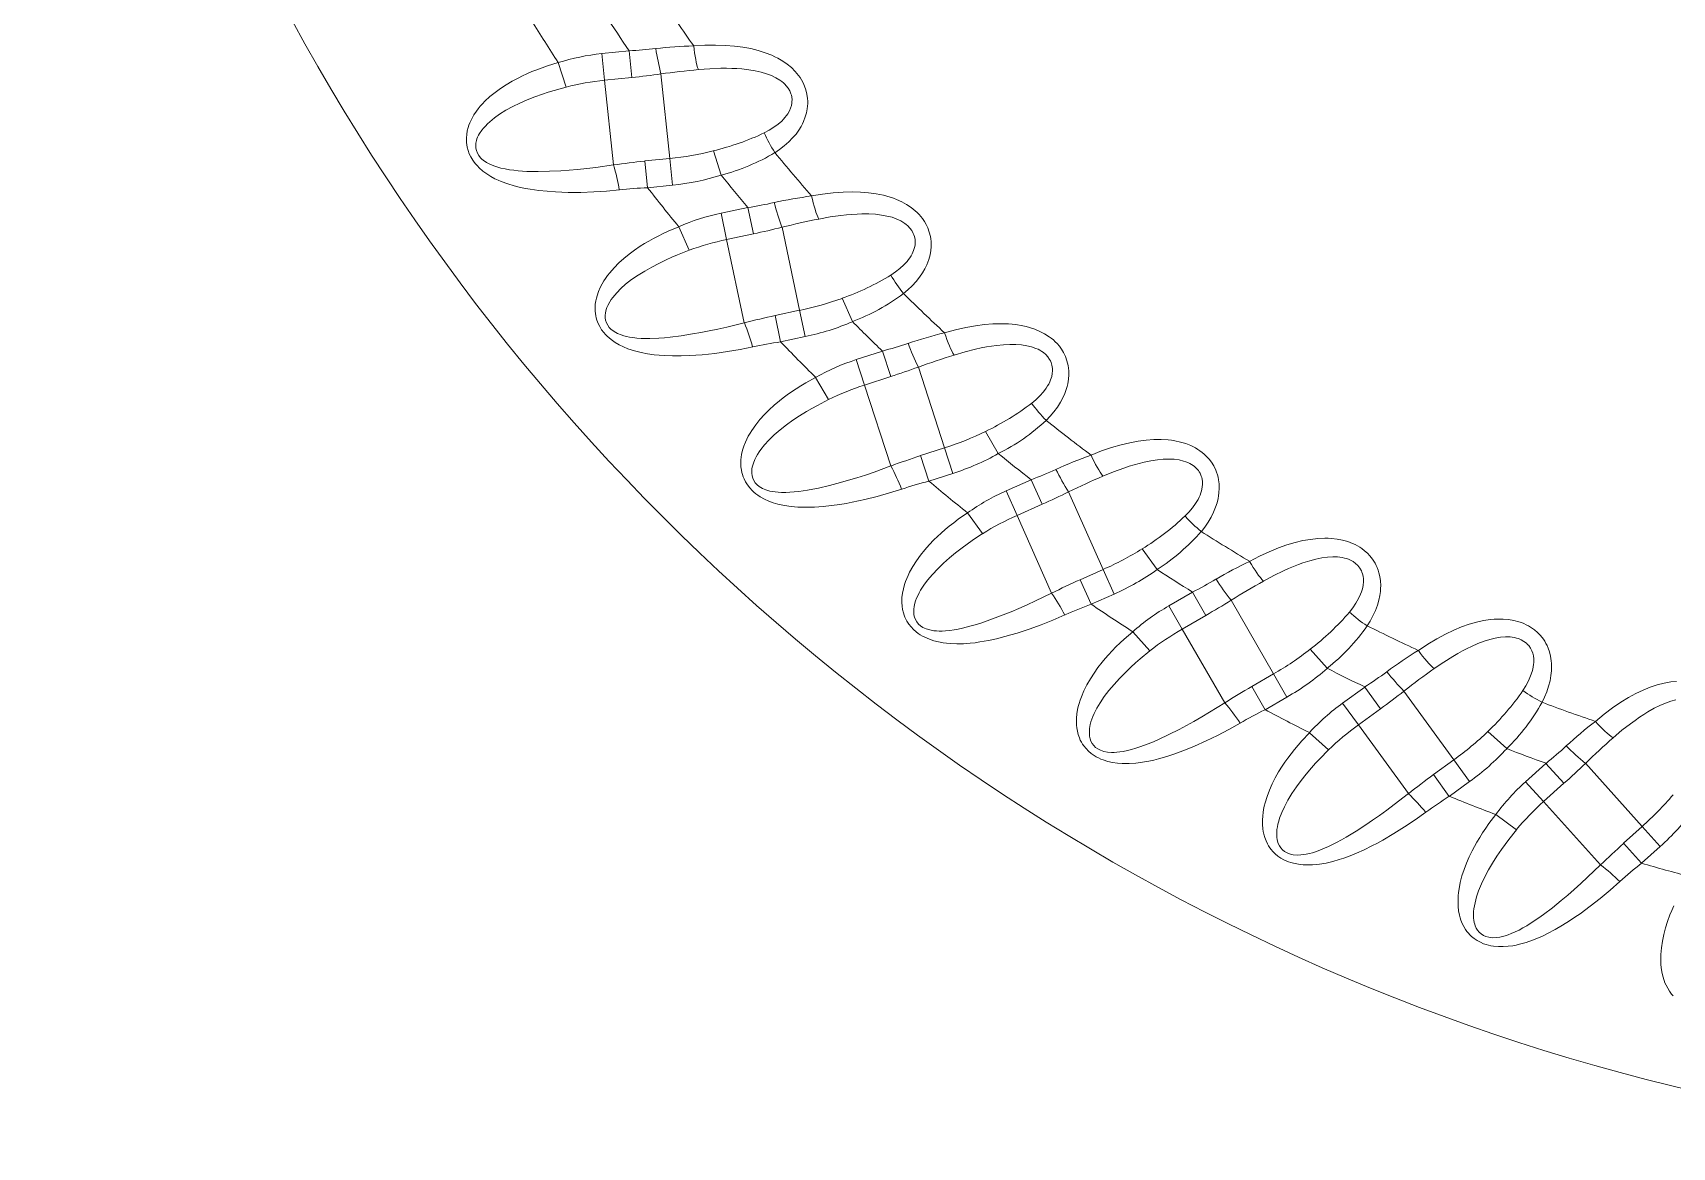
# Model space of a CAD drawing. Extents: x 407 to 920, y -71 to 445.
# Drawn here: x 854.07 to 879.11, y 146.64 to 163.66 of the extents above; entities that cross this region are included whole.
import ezdxf

# ---------------------------------------------------------------- set-up
doc = ezdxf.new("R2010")
doc.units = 0
doc.header["$LTSCALE"] = 7
doc.header["$MEASUREMENT"] = 0
doc.layers.add('8', color=250, linetype='CONTINUOUS', lineweight=15)

msp = doc.modelspace()

# ---------------------------------------------------------------- linework, layer by layer
at = {"layer": '8', "ltscale": 0.010462}
for p, q in [((863.176, 163.381), (862.759, 163.337)), ((867.045, 158.796), (866.647, 158.667)), ((867.172, 158.406), (866.774, 158.277)), ((869.318, 156.832), (868.936, 156.661)), ((874.415, 153.666), (874.076, 153.42))]:
    msp.add_line(p, q, dxfattribs=at)
at = {"layer": '8', "ltscale": 0.010249}
for p, q in [((862.759, 163.337), (862.802, 162.93)), ((863.176, 163.381), (863.218, 162.973)), ((863.459, 161.29), (863.416, 161.698)), ((863.841, 161.33), (863.798, 161.738)), ((864.581, 160.9), (864.666, 160.499)), ((864.99, 160.987), (865.075, 160.586)), ((865.491, 158.937), (865.405, 159.338)), ((865.867, 159.017), (865.781, 159.418)), ((867.045, 158.796), (867.172, 158.406)), ((866.647, 158.667), (866.774, 158.277)), ((868.123, 156.928), (867.996, 157.318)), ((867.757, 156.809), (867.63, 157.199)), ((869.318, 156.832), (869.485, 156.457)), ((868.936, 156.661), (869.102, 156.287)), ((870.234, 154.93), (870.067, 155.305)), ((870.585, 155.086), (870.418, 155.461)), ((871.783, 155.115), (871.988, 154.76)), ((871.421, 154.906), (871.626, 154.551)), ((873.226, 153.512), (873.021, 153.867)), ((872.893, 153.32), (872.688, 153.675)), ((874.415, 153.666), (874.656, 153.335)), ((874.076, 153.42), (874.317, 153.089)), ((875.706, 151.997), (875.465, 152.329)), ((877.183, 152.5), (877.458, 152.196)), ((878.642, 150.975), (878.368, 151.28))]:
    msp.add_line(p, q, dxfattribs=at)
at = {"layer": '8', "ltscale": 0.009814}
for p, q in [((862.094, 163.2), (862.216, 162.827)), ((863.934, 160.694), (864.093, 160.336)), ((866.025, 158.394), (866.221, 158.054)), ((868.345, 156.325), (868.576, 156.008)), ((870.869, 154.51), (871.132, 154.219)), ((873.569, 152.969), (873.861, 152.706)), ((876.415, 151.718), (876.733, 151.488))]:
    msp.add_line(p, q, dxfattribs=at)
at = {"layer": '8', "ltscale": 0.010461}
for p, q in [((863.218, 162.973), (862.802, 162.93)), ((864.99, 160.987), (864.581, 160.9)), ((865.075, 160.586), (864.666, 160.499)), ((869.485, 156.457), (869.102, 156.287)), ((871.783, 155.115), (871.421, 154.906)), ((871.988, 154.76), (871.626, 154.551)), ((874.656, 153.335), (874.317, 153.089)), ((877.183, 152.5), (876.872, 152.22)), ((877.458, 152.196), (877.147, 151.916))]:
    msp.add_line(p, q, dxfattribs=at)
at = {"layer": '8', "ltscale": 0.032487}
for p, q in [((862.938, 161.637), (862.802, 162.93)), ((864.936, 159.228), (864.666, 160.499)), ((867.175, 157.041), (866.774, 158.277)), ((869.631, 155.1), (869.102, 156.287)), ((872.276, 153.426), (871.626, 154.551)), ((875.081, 152.038), (874.317, 153.089)), ((878.016, 150.95), (877.147, 151.916))]:
    msp.add_line(p, q, dxfattribs=at)
at = {"layer": '8', "ltscale": 0.032425}
for p, q in [((863.798, 161.738), (863.663, 163.028)), ((865.781, 159.418), (865.512, 160.686)), ((867.996, 157.318), (867.595, 158.551)), ((870.418, 155.461), (869.89, 156.646)), ((873.021, 153.867), (872.372, 154.991)), ((875.776, 152.555), (875.014, 153.604)), ((878.653, 151.537), (877.785, 152.501))]:
    msp.add_line(p, q, dxfattribs=at)
at = {"layer": '8', "ltscale": 0.009748}
for p, q in [((864.583, 161.481), (864.463, 161.852)), ((866.588, 159.245), (866.43, 159.601)), ((868.816, 157.23), (868.622, 157.568)), ((871.243, 155.459), (871.015, 155.775)), ((873.841, 153.952), (873.581, 154.242)), ((876.583, 152.725), (876.294, 152.986))]:
    msp.add_line(p, q, dxfattribs=at)
at = {"layer": '8', "ltscale": 0.009608}
for p, q in [((863.416, 161.698), (863.798, 161.738)), ((867.63, 157.199), (867.996, 157.318)), ((867.757, 156.809), (868.123, 156.928)), ((875.706, 151.997), (876.017, 152.223)), ((878.642, 150.975), (878.928, 151.232))]:
    msp.add_line(p, q, dxfattribs=at)
at = {"layer": '8', "ltscale": 0.009607}
for p, q in [((863.459, 161.29), (863.841, 161.33)), ((865.405, 159.338), (865.781, 159.418)), ((865.491, 158.937), (865.867, 159.017)), ((870.067, 155.305), (870.418, 155.461)), ((870.234, 154.93), (870.585, 155.086)), ((872.688, 153.675), (873.021, 153.867)), ((872.893, 153.32), (873.226, 153.512)), ((875.465, 152.329), (875.776, 152.555)), ((878.368, 151.28), (878.653, 151.537))]:
    msp.add_line(p, q, dxfattribs=at)
at = {"layer": '8', "ltscale": 0.01025}
for p, q in [((876.017, 152.223), (875.776, 152.555)), ((876.872, 152.22), (877.147, 151.916)), ((878.928, 151.232), (878.653, 151.537))]:
    msp.add_line(p, q, dxfattribs=at)
at = {"layer": '8'}
for points in [[(865.404, 161.825), (865.476, 161.874), (865.547, 161.929), (865.614, 161.988), (865.674, 162.05), (865.726, 162.11), (865.768, 162.169), (865.803, 162.225), (865.824, 162.264), (865.842, 162.302), (865.868, 162.371), (865.887, 162.435), (865.898, 162.494), (865.903, 162.535), (865.905, 162.575), (865.905, 162.613), (865.903, 162.65), (865.893, 162.72), (865.877, 162.786), (865.858, 162.839), (865.835, 162.89), (865.809, 162.937), (865.788, 162.971), (865.765, 163.003), (865.74, 163.035), (865.713, 163.066), (865.655, 163.123), (865.592, 163.175), (865.523, 163.223), (865.448, 163.267), (865.402, 163.29), (865.355, 163.312), (865.255, 163.351), (865.148, 163.385), (865.034, 163.413), (864.913, 163.436), (864.785, 163.453), (864.649, 163.463), (864.496, 163.468), (864.334, 163.466), (864.163, 163.455)], [(863.027, 161.258), (862.83, 161.239), (862.635, 161.226), (862.44, 161.219), (862.247, 161.219), (862.15, 161.221), (862.053, 161.226), (861.924, 161.235), (861.796, 161.248), (861.667, 161.266), (861.592, 161.279), (861.518, 161.295), (861.419, 161.319), (861.321, 161.349), (861.224, 161.384), (861.176, 161.405), (861.127, 161.428), (861.064, 161.462), (861.003, 161.501), (860.944, 161.544), (860.886, 161.594), (860.858, 161.623), (860.832, 161.653), (860.809, 161.682), (860.787, 161.713), (860.759, 161.76), (860.735, 161.809), (860.717, 161.86), (860.703, 161.911), (860.697, 161.946), (860.693, 161.981), (860.691, 162.015), (860.691, 162.05), (860.695, 162.103), (860.704, 162.156), (860.717, 162.208), (860.73, 162.245), (860.744, 162.282), (860.772, 162.343), (860.805, 162.401), (860.843, 162.457), (860.871, 162.496), (860.902, 162.533), (860.937, 162.573), (860.974, 162.611), (861.048, 162.681), (861.128, 162.746), (861.211, 162.806), (861.298, 162.863), (861.388, 162.916), (861.48, 162.965), (861.547, 162.998), (861.615, 163.029), (861.691, 163.062), (861.767, 163.092), (861.848, 163.122), (861.93, 163.15), (862.094, 163.2)], [(865.241, 162.128), (865.315, 162.167), (865.388, 162.212), (865.453, 162.26), (865.508, 162.308), (865.534, 162.335), (865.557, 162.36), (865.58, 162.39), (865.599, 162.417), (865.625, 162.464), (865.643, 162.506), (865.655, 162.545), (865.662, 162.581), (865.664, 162.606), (865.665, 162.631), (865.661, 162.676), (865.655, 162.701), (865.648, 162.725), (865.63, 162.769), (865.606, 162.81), (865.577, 162.847), (865.556, 162.87), (865.533, 162.891), (865.507, 162.913), (865.479, 162.933), (865.419, 162.97), (865.351, 163.002), (865.275, 163.031), (865.193, 163.055), (865.103, 163.075), (865.005, 163.091), (864.899, 163.103), (864.824, 163.108), (864.746, 163.112), (864.662, 163.113), (864.575, 163.113), (864.411, 163.107), (864.235, 163.094)], [(862.938, 161.637), (862.667, 161.6), (862.528, 161.584), (862.39, 161.57), (862.262, 161.559), (862.134, 161.55), (861.959, 161.541), (861.786, 161.537), (861.7, 161.538), (861.615, 161.54), (861.479, 161.549), (861.413, 161.556), (861.347, 161.565), (861.282, 161.576), (861.218, 161.59), (861.171, 161.603), (861.124, 161.618), (861.085, 161.632), (861.048, 161.649), (860.996, 161.677), (860.948, 161.71), (860.927, 161.728), (860.907, 161.748), (860.88, 161.781), (860.859, 161.817), (860.844, 161.856), (860.835, 161.895), (860.833, 161.934), (860.836, 161.972), (860.844, 162.01), (860.852, 162.035), (860.862, 162.06), (860.876, 162.09), (860.892, 162.118), (860.926, 162.168), (860.952, 162.201), (860.98, 162.232), (861.013, 162.265), (861.048, 162.297), (861.119, 162.356), (861.196, 162.411), (861.295, 162.472), (861.399, 162.529), (861.507, 162.582), (861.619, 162.631), (861.734, 162.676), (861.851, 162.718), (861.941, 162.748), (862.031, 162.776), (862.216, 162.827)], [(867.369, 159.673), (867.435, 159.729), (867.5, 159.791), (867.561, 159.857), (867.614, 159.924), (867.659, 159.99), (867.695, 160.053), (867.724, 160.111), (867.741, 160.153), (867.754, 160.192), (867.774, 160.264), (867.785, 160.329), (867.791, 160.389), (867.791, 160.431), (867.789, 160.471), (867.785, 160.509), (867.779, 160.545), (867.762, 160.613), (867.739, 160.677), (867.715, 160.728), (867.687, 160.776), (867.656, 160.821), (867.631, 160.852), (867.605, 160.882), (867.577, 160.911), (867.546, 160.939), (867.483, 160.989), (867.415, 161.035), (867.341, 161.075), (867.262, 161.111), (867.214, 161.129), (867.165, 161.146), (867.062, 161.175), (866.952, 161.197), (866.835, 161.213), (866.713, 161.223), (866.583, 161.226), (866.447, 161.223), (866.294, 161.212), (866.133, 161.192), (865.964, 161.164)], [(867.176, 159.957), (867.245, 160.004), (867.313, 160.056), (867.373, 160.11), (867.422, 160.163), (867.445, 160.193), (867.465, 160.221), (867.485, 160.252), (867.501, 160.282), (867.522, 160.331), (867.536, 160.375), (867.544, 160.415), (867.547, 160.451), (867.546, 160.477), (867.544, 160.501), (867.535, 160.546), (867.528, 160.57), (867.518, 160.593), (867.495, 160.635), (867.467, 160.673), (867.434, 160.707), (867.411, 160.727), (867.386, 160.746), (867.358, 160.765), (867.328, 160.782), (867.264, 160.812), (867.193, 160.838), (867.115, 160.858), (867.031, 160.873), (866.939, 160.884), (866.84, 160.89), (866.733, 160.89), (866.658, 160.888), (866.58, 160.883), (866.497, 160.876), (866.41, 160.866), (866.248, 160.844), (866.073, 160.812)], [(865.064, 158.86), (864.871, 158.82), (864.678, 158.787), (864.485, 158.76), (864.293, 158.74), (864.196, 158.732), (864.1, 158.726), (863.97, 158.722), (863.841, 158.721), (863.711, 158.726), (863.635, 158.731), (863.56, 158.739), (863.459, 158.753), (863.358, 158.772), (863.259, 158.797), (863.208, 158.813), (863.158, 158.831), (863.091, 158.858), (863.026, 158.89), (862.963, 158.927), (862.9, 158.971), (862.87, 158.996), (862.84, 159.023), (862.814, 159.05), (862.789, 159.079), (862.756, 159.122), (862.728, 159.169), (862.704, 159.217), (862.685, 159.267), (862.675, 159.301), (862.667, 159.335), (862.662, 159.369), (862.658, 159.403), (862.657, 159.457), (862.66, 159.511), (862.668, 159.563), (862.676, 159.602), (862.687, 159.64), (862.709, 159.703), (862.735, 159.765), (862.767, 159.824), (862.791, 159.866), (862.817, 159.906), (862.848, 159.949), (862.881, 159.991), (862.948, 160.068), (863.02, 160.141), (863.097, 160.21), (863.177, 160.276), (863.261, 160.338), (863.347, 160.396), (863.41, 160.436), (863.475, 160.474), (863.547, 160.514), (863.62, 160.552), (863.697, 160.591), (863.775, 160.627), (863.934, 160.694)], [(864.936, 159.228), (864.671, 159.163), (864.534, 159.132), (864.398, 159.104), (864.272, 159.079), (864.146, 159.057), (863.973, 159.03), (863.801, 159.008), (863.715, 159), (863.63, 158.993), (863.495, 158.988), (863.428, 158.987), (863.361, 158.989), (863.295, 158.994), (863.231, 159.001), (863.182, 159.009), (863.134, 159.019), (863.094, 159.029), (863.055, 159.042), (863.001, 159.064), (862.95, 159.092), (862.926, 159.108), (862.904, 159.126), (862.874, 159.156), (862.849, 159.19), (862.831, 159.226), (862.818, 159.265), (862.812, 159.303), (862.811, 159.341), (862.815, 159.38), (862.82, 159.406), (862.828, 159.432), (862.838, 159.462), (862.851, 159.493), (862.88, 159.546), (862.902, 159.581), (862.927, 159.615), (862.956, 159.651), (862.987, 159.687), (863.052, 159.753), (863.123, 159.815), (863.215, 159.887), (863.312, 159.954), (863.414, 160.018), (863.521, 160.078), (863.63, 160.135), (863.742, 160.189), (863.828, 160.228), (863.916, 160.265), (864.093, 160.336)], [(869.548, 157.737), (869.608, 157.8), (869.666, 157.869), (869.72, 157.941), (869.766, 158.013), (869.804, 158.083), (869.833, 158.149), (869.855, 158.211), (869.868, 158.254), (869.877, 158.294), (869.889, 158.368), (869.894, 158.434), (869.893, 158.494), (869.889, 158.536), (869.883, 158.575), (869.875, 158.612), (869.865, 158.648), (869.841, 158.714), (869.811, 158.775), (869.782, 158.823), (869.749, 158.868), (869.714, 158.909), (869.686, 158.938), (869.657, 158.965), (869.625, 158.991), (869.592, 159.015), (869.524, 159.059), (869.451, 159.097), (869.374, 159.129), (869.292, 159.156), (869.242, 159.17), (869.192, 159.181), (869.086, 159.199), (868.974, 159.21), (868.857, 159.214), (868.733, 159.211), (868.605, 159.2), (868.47, 159.183), (868.318, 159.156), (868.16, 159.119), (867.995, 159.074)], [(869.326, 158), (869.391, 158.053), (869.452, 158.112), (869.506, 158.173), (869.549, 158.231), (869.57, 158.263), (869.587, 158.292), (869.603, 158.326), (869.616, 158.357), (869.632, 158.408), (869.641, 158.453), (869.644, 158.494), (869.644, 158.53), (869.641, 158.555), (869.636, 158.579), (869.622, 158.623), (869.612, 158.646), (869.6, 158.668), (869.573, 158.707), (869.541, 158.742), (869.505, 158.773), (869.48, 158.791), (869.453, 158.807), (869.423, 158.823), (869.391, 158.837), (869.325, 158.86), (869.252, 158.877), (869.172, 158.89), (869.086, 158.896), (868.994, 158.897), (868.895, 158.892), (868.789, 158.882), (868.714, 158.872), (868.637, 158.859), (868.555, 158.843), (868.47, 158.824), (868.311, 158.785), (868.141, 158.735)], [(867.341, 156.688), (867.153, 156.629), (866.964, 156.576), (866.775, 156.529), (866.586, 156.488), (866.491, 156.47), (866.396, 156.454), (866.268, 156.436), (866.139, 156.422), (866.009, 156.413), (865.933, 156.411), (865.857, 156.41), (865.756, 156.414), (865.654, 156.422), (865.552, 156.437), (865.5, 156.447), (865.448, 156.46), (865.379, 156.48), (865.311, 156.505), (865.244, 156.535), (865.177, 156.572), (865.144, 156.594), (865.112, 156.618), (865.083, 156.642), (865.056, 156.668), (865.018, 156.708), (864.985, 156.751), (864.956, 156.797), (864.932, 156.844), (864.919, 156.877), (864.908, 156.91), (864.899, 156.943), (864.892, 156.977), (864.885, 157.03), (864.882, 157.084), (864.885, 157.137), (864.889, 157.176), (864.895, 157.215), (864.91, 157.281), (864.93, 157.345), (864.955, 157.407), (864.975, 157.451), (864.997, 157.494), (865.023, 157.54), (865.051, 157.585), (865.11, 157.668), (865.174, 157.749), (865.243, 157.825), (865.316, 157.899), (865.393, 157.969), (865.473, 158.036), (865.532, 158.083), (865.592, 158.127), (865.659, 158.175), (865.728, 158.22), (865.8, 158.266), (865.874, 158.311), (866.025, 158.394)], [(867.175, 157.041), (866.918, 156.948), (866.785, 156.903), (866.653, 156.861), (866.53, 156.823), (866.407, 156.788), (866.238, 156.743), (866.069, 156.703), (865.985, 156.686), (865.901, 156.671), (865.767, 156.651), (865.7, 156.644), (865.634, 156.639), (865.568, 156.636), (865.503, 156.637), (865.454, 156.639), (865.405, 156.644), (865.364, 156.651), (865.324, 156.659), (865.267, 156.675), (865.214, 156.698), (865.189, 156.712), (865.165, 156.727), (865.132, 156.754), (865.104, 156.785), (865.081, 156.819), (865.065, 156.856), (865.055, 156.893), (865.05, 156.931), (865.05, 156.97), (865.052, 156.997), (865.057, 157.023), (865.065, 157.055), (865.074, 157.086), (865.097, 157.142), (865.116, 157.179), (865.137, 157.215), (865.162, 157.255), (865.189, 157.294), (865.247, 157.366), (865.311, 157.435), (865.394, 157.516), (865.484, 157.593), (865.579, 157.667), (865.679, 157.739), (865.781, 157.807), (865.888, 157.872), (865.969, 157.92), (866.052, 157.966), (866.221, 158.054)], [(871.918, 156.04), (871.971, 156.109), (872.022, 156.183), (872.067, 156.26), (872.106, 156.337), (872.136, 156.411), (872.158, 156.48), (872.174, 156.543), (872.182, 156.587), (872.187, 156.629), (872.191, 156.703), (872.189, 156.769), (872.181, 156.829), (872.173, 156.87), (872.163, 156.908), (872.151, 156.945), (872.138, 156.979), (872.107, 157.042), (872.071, 157.1), (872.037, 157.145), (871.999, 157.186), (871.96, 157.223), (871.929, 157.249), (871.897, 157.272), (871.863, 157.295), (871.828, 157.316), (871.756, 157.352), (871.68, 157.382), (871.599, 157.406), (871.514, 157.425), (871.464, 157.433), (871.412, 157.439), (871.305, 157.446), (871.193, 157.445), (871.076, 157.437), (870.954, 157.42), (870.826, 157.397), (870.694, 157.365), (870.547, 157.322), (870.393, 157.27), (870.234, 157.207)], [(871.67, 156.278), (871.728, 156.338), (871.783, 156.403), (871.831, 156.469), (871.868, 156.531), (871.884, 156.565), (871.898, 156.596), (871.911, 156.632), (871.921, 156.664), (871.931, 156.716), (871.935, 156.762), (871.935, 156.802), (871.93, 156.839), (871.924, 156.864), (871.917, 156.887), (871.899, 156.929), (871.886, 156.951), (871.873, 156.971), (871.841, 157.008), (871.806, 157.039), (871.767, 157.066), (871.74, 157.081), (871.711, 157.094), (871.68, 157.106), (871.647, 157.117), (871.578, 157.133), (871.504, 157.143), (871.423, 157.147), (871.337, 157.145), (871.246, 157.136), (871.147, 157.121), (871.043, 157.099), (870.97, 157.081), (870.894, 157.06), (870.814, 157.036), (870.732, 157.009), (870.578, 156.952), (870.414, 156.886)], [(869.832, 154.766), (869.651, 154.687), (869.469, 154.615), (869.287, 154.548), (869.103, 154.488), (869.01, 154.461), (868.917, 154.435), (868.791, 154.403), (868.665, 154.376), (868.536, 154.354), (868.461, 154.343), (868.386, 154.335), (868.285, 154.327), (868.182, 154.325), (868.079, 154.329), (868.027, 154.334), (867.974, 154.341), (867.903, 154.354), (867.832, 154.372), (867.763, 154.395), (867.693, 154.425), (867.657, 154.443), (867.623, 154.463), (867.592, 154.484), (867.562, 154.507), (867.52, 154.543), (867.483, 154.583), (867.449, 154.625), (867.421, 154.67), (867.404, 154.701), (867.389, 154.732), (867.377, 154.765), (867.366, 154.797), (867.354, 154.85), (867.346, 154.903), (867.342, 154.956), (867.343, 154.996), (867.345, 155.035), (867.353, 155.101), (867.366, 155.167), (867.384, 155.232), (867.4, 155.277), (867.417, 155.322), (867.438, 155.371), (867.462, 155.419), (867.511, 155.508), (867.567, 155.594), (867.627, 155.678), (867.692, 155.759), (867.761, 155.837), (867.833, 155.912), (867.887, 155.964), (867.942, 156.015), (868.004, 156.069), (868.068, 156.121), (868.135, 156.175), (868.204, 156.227), (868.345, 156.325)], [(869.631, 155.1), (869.385, 154.98), (869.257, 154.922), (869.131, 154.866), (869.012, 154.816), (868.893, 154.768), (868.73, 154.705), (868.566, 154.648), (868.484, 154.622), (868.402, 154.598), (868.271, 154.565), (868.205, 154.551), (868.14, 154.539), (868.075, 154.529), (868.01, 154.523), (867.961, 154.521), (867.911, 154.52), (867.87, 154.522), (867.83, 154.526), (867.772, 154.537), (867.716, 154.554), (867.69, 154.565), (867.665, 154.577), (867.629, 154.601), (867.598, 154.628), (867.571, 154.66), (867.551, 154.695), (867.537, 154.731), (867.528, 154.769), (867.524, 154.807), (867.524, 154.834), (867.526, 154.86), (867.53, 154.893), (867.537, 154.925), (867.553, 154.983), (867.568, 155.022), (867.585, 155.06), (867.606, 155.102), (867.629, 155.143), (867.679, 155.221), (867.735, 155.297), (867.81, 155.386), (867.891, 155.472), (867.978, 155.556), (868.069, 155.637), (868.164, 155.716), (868.263, 155.792), (868.339, 155.848), (868.417, 155.902), (868.576, 156.008)], [(874.452, 154.6), (874.498, 154.674), (874.54, 154.753), (874.578, 154.835), (874.608, 154.915), (874.63, 154.992), (874.645, 155.063), (874.654, 155.127), (874.657, 155.172), (874.658, 155.214), (874.654, 155.288), (874.645, 155.353), (874.631, 155.412), (874.619, 155.452), (874.605, 155.489), (874.589, 155.524), (874.573, 155.557), (874.535, 155.617), (874.493, 155.67), (874.454, 155.711), (874.413, 155.748), (874.37, 155.781), (874.337, 155.803), (874.303, 155.823), (874.267, 155.842), (874.229, 155.859), (874.154, 155.888), (874.075, 155.91), (873.992, 155.926), (873.906, 155.935), (873.855, 155.938), (873.803, 155.939), (873.696, 155.934), (873.584, 155.921), (873.468, 155.901), (873.349, 155.872), (873.225, 155.835), (873.097, 155.79), (872.954, 155.732), (872.807, 155.664), (872.655, 155.585)], [(874.18, 154.811), (874.232, 154.877), (874.28, 154.947), (874.32, 155.018), (874.351, 155.083), (874.364, 155.119), (874.374, 155.151), (874.383, 155.188), (874.389, 155.221), (874.395, 155.274), (874.394, 155.32), (874.389, 155.36), (874.38, 155.396), (874.372, 155.42), (874.363, 155.442), (874.34, 155.482), (874.325, 155.503), (874.31, 155.522), (874.275, 155.554), (874.236, 155.582), (874.195, 155.604), (874.166, 155.616), (874.136, 155.627), (874.104, 155.636), (874.07, 155.643), (874, 155.652), (873.925, 155.654), (873.844, 155.649), (873.759, 155.638), (873.669, 155.62), (873.573, 155.594), (873.471, 155.562), (873.401, 155.536), (873.327, 155.508), (873.25, 155.475), (873.171, 155.439), (873.024, 155.367), (872.868, 155.284)], [(877.123, 153.433), (877.16, 153.512), (877.195, 153.594), (877.223, 153.679), (877.245, 153.763), (877.259, 153.841), (877.266, 153.913), (877.268, 153.978), (877.267, 154.023), (877.263, 154.065), (877.252, 154.138), (877.236, 154.202), (877.216, 154.259), (877.2, 154.298), (877.182, 154.333), (877.163, 154.366), (877.143, 154.397), (877.099, 154.453), (877.052, 154.501), (877.009, 154.538), (876.964, 154.571), (876.918, 154.599), (876.882, 154.617), (876.847, 154.634), (876.809, 154.649), (876.77, 154.662), (876.692, 154.682), (876.611, 154.696), (876.527, 154.703), (876.44, 154.704), (876.389, 154.701), (876.337, 154.696), (876.231, 154.68), (876.121, 154.656), (876.009, 154.624), (875.892, 154.583), (875.773, 154.533), (875.65, 154.475), (875.515, 154.402), (875.376, 154.319), (875.233, 154.224)], [(872.511, 153.115), (872.339, 153.018), (872.166, 152.927), (871.991, 152.842), (871.814, 152.762), (871.725, 152.725), (871.635, 152.69), (871.514, 152.646), (871.39, 152.605), (871.265, 152.569), (871.192, 152.551), (871.118, 152.535), (871.018, 152.517), (870.916, 152.504), (870.813, 152.497), (870.76, 152.497), (870.707, 152.498), (870.635, 152.503), (870.563, 152.514), (870.492, 152.529), (870.419, 152.552), (870.382, 152.567), (870.346, 152.583), (870.312, 152.601), (870.28, 152.62), (870.235, 152.652), (870.194, 152.687), (870.156, 152.725), (870.123, 152.767), (870.103, 152.796), (870.085, 152.826), (870.069, 152.857), (870.055, 152.888), (870.037, 152.939), (870.024, 152.991), (870.015, 153.044), (870.011, 153.083), (870.009, 153.122), (870.01, 153.189), (870.017, 153.256), (870.028, 153.322), (870.038, 153.369), (870.051, 153.416), (870.067, 153.466), (870.085, 153.516), (870.125, 153.61), (870.171, 153.702), (870.223, 153.791), (870.279, 153.878), (870.339, 153.963), (870.403, 154.045), (870.451, 154.103), (870.501, 154.159), (870.557, 154.22), (870.614, 154.278), (870.676, 154.339), (870.739, 154.397), (870.869, 154.51)], [(876.83, 153.614), (876.875, 153.685), (876.915, 153.76), (876.948, 153.835), (876.971, 153.903), (876.981, 153.939), (876.988, 153.973), (876.993, 154.01), (876.996, 154.043), (876.995, 154.097), (876.99, 154.143), (876.98, 154.182), (876.968, 154.217), (876.958, 154.24), (876.946, 154.261), (876.919, 154.299), (876.902, 154.317), (876.885, 154.334), (876.847, 154.363), (876.805, 154.387), (876.762, 154.405), (876.732, 154.414), (876.701, 154.421), (876.668, 154.427), (876.634, 154.43), (876.563, 154.432), (876.488, 154.426), (876.408, 154.413), (876.325, 154.393), (876.237, 154.365), (876.144, 154.33), (876.047, 154.287), (875.979, 154.254), (875.909, 154.218), (875.836, 154.178), (875.761, 154.134), (875.622, 154.047), (875.475, 153.947)], [(872.276, 153.426), (872.043, 153.281), (871.923, 153.21), (871.803, 153.141), (871.69, 153.079), (871.577, 153.019), (871.421, 152.939), (871.264, 152.866), (871.185, 152.831), (871.106, 152.799), (870.979, 152.752), (870.915, 152.731), (870.851, 152.712), (870.788, 152.696), (870.724, 152.683), (870.675, 152.675), (870.626, 152.67), (870.585, 152.668), (870.544, 152.667), (870.485, 152.672), (870.429, 152.683), (870.401, 152.691), (870.375, 152.701), (870.337, 152.72), (870.303, 152.745), (870.274, 152.773), (870.25, 152.806), (870.232, 152.84), (870.219, 152.877), (870.211, 152.915), (870.208, 152.941), (870.207, 152.968), (870.208, 153), (870.211, 153.033), (870.222, 153.093), (870.232, 153.133), (870.245, 153.173), (870.262, 153.216), (870.28, 153.26), (870.322, 153.342), (870.37, 153.424), (870.435, 153.52), (870.507, 153.615), (870.584, 153.707), (870.667, 153.797), (870.753, 153.885), (870.843, 153.971), (870.913, 154.035), (870.984, 154.097), (871.132, 154.219)], [(879.175, 153.752), (879.089, 153.744), (879.039, 153.736), (878.988, 153.726), (878.884, 153.699), (878.777, 153.663), (878.668, 153.619), (878.557, 153.566), (878.443, 153.504), (878.328, 153.433), (878.2, 153.347), (878.071, 153.25), (877.938, 153.141)], [(879.166, 153.472), (879.088, 153.451), (879.007, 153.422), (878.923, 153.386), (878.834, 153.341), (878.741, 153.288), (878.678, 153.249), (878.612, 153.205), (878.544, 153.157), (878.473, 153.106), (878.344, 153.005), (878.209, 152.891)], [(875.348, 151.753), (875.187, 151.638), (875.024, 151.53), (874.859, 151.427), (874.692, 151.33), (874.607, 151.283), (874.521, 151.239), (874.405, 151.182), (874.286, 151.129), (874.166, 151.08), (874.095, 151.054), (874.023, 151.031), (873.925, 151.002), (873.825, 150.979), (873.724, 150.961), (873.671, 150.955), (873.618, 150.951), (873.546, 150.949), (873.473, 150.951), (873.401, 150.96), (873.326, 150.975), (873.287, 150.985), (873.25, 150.998), (873.215, 151.012), (873.18, 151.028), (873.132, 151.054), (873.088, 151.085), (873.046, 151.119), (873.009, 151.157), (872.986, 151.184), (872.965, 151.212), (872.946, 151.241), (872.929, 151.271), (872.906, 151.32), (872.887, 151.37), (872.873, 151.421), (872.864, 151.46), (872.858, 151.499), (872.853, 151.566), (872.852, 151.633), (872.856, 151.7), (872.862, 151.748), (872.87, 151.795), (872.88, 151.847), (872.893, 151.898), (872.923, 151.996), (872.959, 152.092), (873.001, 152.187), (873.048, 152.279), (873.099, 152.37), (873.154, 152.458), (873.196, 152.52), (873.239, 152.581), (873.289, 152.647), (873.34, 152.712), (873.395, 152.778), (873.451, 152.843), (873.569, 152.969)], [(875.081, 152.038), (874.865, 151.87), (874.753, 151.786), (874.64, 151.705), (874.535, 151.631), (874.429, 151.56), (874.282, 151.465), (874.133, 151.375), (874.059, 151.332), (873.983, 151.292), (873.862, 151.231), (873.801, 151.204), (873.739, 151.179), (873.677, 151.156), (873.615, 151.136), (873.568, 151.124), (873.52, 151.113), (873.479, 151.107), (873.439, 151.102), (873.38, 151.1), (873.322, 151.105), (873.294, 151.11), (873.266, 151.118), (873.227, 151.133), (873.19, 151.154), (873.158, 151.179), (873.131, 151.21), (873.11, 151.242), (873.093, 151.277), (873.082, 151.313), (873.076, 151.339), (873.072, 151.366), (873.069, 151.398), (873.069, 151.431), (873.073, 151.492), (873.08, 151.532), (873.088, 151.574), (873.1, 151.619), (873.114, 151.664), (873.147, 151.75), (873.186, 151.836), (873.241, 151.939), (873.302, 152.04), (873.37, 152.14), (873.442, 152.239), (873.519, 152.335), (873.599, 152.43), (873.662, 152.501), (873.727, 152.57), (873.861, 152.706)], [(878.311, 150.695), (878.163, 150.564), (878.013, 150.439), (877.859, 150.319), (877.703, 150.205), (877.623, 150.15), (877.543, 150.097), (877.433, 150.029), (877.321, 149.963), (877.206, 149.902), (877.138, 149.869), (877.069, 149.838), (876.975, 149.8), (876.878, 149.766), (876.779, 149.738), (876.727, 149.726), (876.675, 149.716), (876.603, 149.707), (876.531, 149.702), (876.458, 149.702), (876.381, 149.709), (876.342, 149.716), (876.304, 149.725), (876.267, 149.735), (876.231, 149.747), (876.181, 149.769), (876.133, 149.795), (876.088, 149.824), (876.047, 149.858), (876.022, 149.882), (875.998, 149.908), (875.976, 149.935), (875.956, 149.963), (875.928, 150.009), (875.904, 150.057), (875.884, 150.106), (875.872, 150.144), (875.862, 150.182), (875.849, 150.248), (875.842, 150.315), (875.839, 150.382), (875.84, 150.43), (875.842, 150.478), (875.847, 150.531), (875.855, 150.583), (875.874, 150.683), (875.9, 150.783), (875.932, 150.881), (875.969, 150.978), (876.01, 151.073), (876.056, 151.167), (876.091, 151.233), (876.128, 151.298), (876.17, 151.369), (876.214, 151.439), (876.262, 151.51), (876.311, 151.581), (876.415, 151.718)], [(878.016, 150.95), (877.819, 150.761), (877.716, 150.666), (877.613, 150.573), (877.515, 150.489), (877.417, 150.407), (877.281, 150.297), (877.143, 150.192), (877.073, 150.142), (877.003, 150.094), (876.888, 150.021), (876.83, 149.987), (876.771, 149.956), (876.712, 149.927), (876.653, 149.901), (876.607, 149.883), (876.56, 149.868), (876.52, 149.857), (876.48, 149.848), (876.422, 149.84), (876.364, 149.839), (876.335, 149.841), (876.308, 149.846), (876.266, 149.857), (876.228, 149.874), (876.194, 149.896), (876.163, 149.923), (876.139, 149.953), (876.119, 149.986), (876.103, 150.021), (876.095, 150.046), (876.088, 150.072), (876.082, 150.104), (876.078, 150.137), (876.077, 150.197), (876.078, 150.239), (876.083, 150.28), (876.09, 150.327), (876.099, 150.373), (876.122, 150.462), (876.152, 150.552), (876.196, 150.66), (876.247, 150.767), (876.303, 150.873), (876.365, 150.979), (876.431, 151.083), (876.502, 151.186), (876.557, 151.262), (876.614, 151.338), (876.733, 151.488)], [(879.126, 148.953), (879.103, 148.978), (879.07, 149.021), (879.042, 149.066), (879.017, 149.113), (879.001, 149.15), (878.987, 149.186), (878.967, 149.251), (878.953, 149.316), (878.943, 149.383), (878.939, 149.431), (878.936, 149.479), (878.936, 149.532), (878.938, 149.584), (878.946, 149.686), (878.962, 149.788), (878.983, 149.889), (879.01, 149.989), (879.041, 150.088), (879.077, 150.186), (879.105, 150.256), (879.134, 150.324)]]:
    msp.add_lwpolyline(points, dxfattribs=at)
msp.add_circle((886.923, 179.497), 32.857, dxfattribs=at)
for centre, radius, start, end in [((886.923, 179.497), 27.845, 213.3924, 215.1758), ((886.923, 179.497), 29.699, 211.8095, 213.2789), ((886.923, 179.497), 28.699, 212.8826, 214.1615), ((863.085, 160.065), 3.288, 95.6875, 107.5443), ((862.788, 170.54), 7.17, 273.0996, 276.366), ((864.363, 156.426), 7.032, 91.63, 96.3679), ((867.479, 164.008), 3.94, 188.6545, 194.4068), ((865.244, 151.933), 11.206, 95.169, 98.1122), ((863.205, 158.891), 4.059, 95.6903, 104.1072), ((861.814, 176.337), 13.438, 276.0001, 277.9088), ((863.523, 165.764), 4.022, 283.5099, 295.2913), ((866.996, 162.88), 1.909, 203.1898, 213.5116), ((863.329, 166.457), 4.743, 275.6756, 283.8306), ((863.785, 164.555), 3.174, 284.5537, 300.6788), ((886.923, 179.497), 27.845, 219.3924, 221.1758), ((864.631, 150.124), 11.637, 95.9924, 98.3648), ((859.962, 160.752), 3.105, 9.3618, 16.559), ((863.475, 165.031), 3.719, 275.6505, 287.328), ((886.923, 179.497), 28.699, 218.8826, 220.1615), ((863.679, 155.408), 5.886, 92.1384, 96.3597), ((886.923, 179.497), 29.699, 217.8095, 219.2789), ((863.856, 168.066), 7.17, 279.0996, 282.366), ((866.898, 154.194), 7.032, 97.63, 102.3679), ((869.204, 162.06), 3.94, 194.6545, 200.4068), ((865.247, 157.68), 3.288, 101.6875, 113.5443), ((868.244, 149.818), 11.206, 101.169, 104.1122), ((862.282, 173.73), 13.438, 282.0001, 283.9088), ((865.489, 156.525), 4.058, 101.6903, 110.1072), ((865.087, 163.393), 4.022, 289.5099, 301.2913), ((868.842, 160.888), 1.909, 209.1898, 219.5116), ((864.821, 164.064), 4.745, 281.673, 289.8248), ((865.473, 162.218), 3.174, 290.5537, 306.6788), ((886.923, 179.497), 27.845, 225.3924, 227.1758), ((867.824, 147.954), 11.637, 101.9924, 104.3648), ((862.069, 158.037), 3.105, 15.3618, 22.559), ((865.116, 162.659), 3.719, 281.6502, 293.3282), ((886.923, 179.497), 28.699, 224.8826, 226.1616), ((869.652, 152.24), 7.032, 103.63, 108.3679), ((866.324, 153.11), 5.886, 98.1384, 102.3597), ((886.923, 179.497), 29.699, 223.8095, 225.2789), ((865.177, 165.718), 7.17, 285.0996, 288.366), ((871.124, 160.304), 3.94, 200.6545, 206.4068), ((867.646, 155.533), 3.288, 107.6875, 119.5444), ((863.019, 171.186), 13.438, 288.0001, 289.9088), ((871.449, 148.028), 11.206, 107.169, 110.1122), ((868.007, 154.41), 4.058, 107.6903, 116.1073), ((866.89, 161.199), 4.022, 295.5099, 307.2913), ((870.886, 159.1), 1.909, 215.1898, 225.5116), ((866.556, 161.837), 4.742, 287.6752, 295.8309), ((867.397, 160.07), 3.174, 296.5537, 312.6788), ((886.923, 179.497), 27.845, 231.3924, 233.1758), ((871.225, 146.131), 11.637, 107.9924, 110.3648), ((864.448, 155.557), 3.105, 21.3618, 28.559), ((866.995, 160.472), 3.719, 287.6502, 299.3283), ((886.923, 179.497), 28.699, 230.8826, 232.1616), ((872.596, 150.584), 7.032, 109.63, 114.3679), ((869.195, 151.101), 5.886, 104.1384, 108.3597), ((886.923, 179.497), 29.699, 229.8095, 231.2789), ((866.737, 163.52), 7.17, 291.0996, 294.366), ((873.217, 158.757), 3.94, 206.6545, 212.4068), ((874.823, 146.583), 11.206, 113.169, 116.1122), ((870.257, 153.65), 3.288, 113.6875, 125.5445), ((864.019, 168.733), 13.438, 294.0001, 295.9088), ((870.733, 152.57), 4.058, 113.6903, 122.1073), ((868.912, 159.205), 4.022, 301.5098, 313.2913), ((869.534, 158.136), 3.174, 302.5537, 318.6788), ((873.106, 157.535), 1.909, 221.1898, 231.5116), ((886.923, 179.497), 27.845, 237.3924, 239.1758), ((868.513, 159.805), 4.743, 293.6755, 301.8306), ((875.697, 149.245), 7.032, 115.63, 120.3679), ((874.799, 144.673), 11.637, 113.9924, 116.3648), ((869.093, 158.493), 3.719, 293.6505, 305.328), ((886.923, 179.497), 28.699, 236.8826, 238.1615), ((868.517, 161.498), 7.17, 297.0996, 300.366), ((875.46, 157.438), 3.94, 212.6545, 218.4068), ((878.329, 145.499), 11.206, 119.169, 122.1122), ((867.074, 153.338), 3.105, 27.3618, 34.559), ((872.26, 149.404), 5.886, 110.1384, 114.3597), ((886.923, 179.497), 29.699, 235.8095, 237.2789), ((873.05, 152.049), 3.288, 119.6875, 131.5443), ((865.27, 166.398), 13.438, 300.0001, 301.9088), ((871.132, 157.433), 4.022, 307.5099, 319.2913), ((875.478, 156.211), 1.909, 227.1898, 237.5116), ((873.636, 151.025), 4.058, 119.6903, 128.1073), ((871.863, 156.435), 3.174, 308.5537, 324.6788), ((886.923, 179.497), 27.845, 243.3924, 245.1758), ((870.673, 157.988), 4.743, 299.6755, 307.8306), ((878.92, 148.237), 7.032, 121.63, 126.3679), ((871.386, 156.744), 3.719, 299.6504, 311.3279), ((886.923, 179.497), 28.699, 242.8826, 244.1616), ((870.5, 159.673), 7.17, 303.0996, 306.3659), ((877.828, 156.361), 3.94, 218.6545, 224.4068), ((881.93, 144.787), 11.206, 125.169, 128.1122), ((878.505, 143.597), 11.636, 119.9922, 122.3649), ((866.757, 164.206), 13.438, 306.0001, 307.9088), ((873.525, 155.904), 4.022, 313.5098, 325.2913), ((877.974, 155.142), 1.909, 233.1898, 243.5116), ((869.917, 151.407), 3.105, 33.3618, 40.559), ((875.486, 148.036), 5.886, 116.1384, 120.3597), ((886.923, 179.497), 29.699, 241.8095, 243.279), ((875.995, 150.749), 3.288, 125.6875, 137.5443), ((874.356, 154.987), 3.174, 314.5537, 330.6788), ((886.923, 179.497), 27.845, 249.3924, 251.1758), ((876.685, 149.792), 4.058, 125.6903, 134.1072), ((882.232, 147.572), 7.032, 127.63, 132.3679), ((873.01, 156.407), 4.742, 305.6754, 313.8307), ((885.586, 144.455), 11.206, 131.169, 134.1121), ((873.849, 155.245), 3.719, 305.6504, 317.3281), ((886.923, 179.497), 28.699, 248.8826, 250.1616), ((872.662, 158.064), 7.17, 309.0996, 312.366), ((880.296, 155.537), 3.94, 224.6545, 230.4068), ((882.304, 142.913), 11.637, 125.9924, 128.3648), ((868.466, 162.182), 13.438, 312.0001, 313.9088), ((872.946, 149.783), 3.105, 39.3618, 46.559), ((879.06, 149.765), 3.288, 131.6876, 143.5442), ((878.837, 147.013), 5.886, 122.1384, 126.3597), ((886.923, 179.497), 29.699, 247.8095, 249.279), ((879.846, 148.885), 4.059, 131.6904, 140.1071), ((875.5, 155.079), 4.742, 311.6754, 319.8307), ((876.456, 154.011), 3.719, 311.6504, 323.3281), ((886.153, 142.63), 11.637, 131.9924, 134.3648), ((876.129, 148.485), 3.105, 45.3618, 52.559), ((882.277, 146.345), 5.886, 128.1384, 132.3597), ((886.923, 179.497), 29.699, 253.8095, 255.279)]:
    msp.add_arc(centre, radius, start, end, dxfattribs=at)
at = {"layer": '8', "extrusion": (0, 0, -1)}
for centre, major_axis in [((864.25, 163.517), (0.041, -0.498)), ((866.045, 161.234), (0.093, -0.491)), ((868.068, 159.152), (0.144, -0.479)), ((870.298, 157.293), (0.193, -0.461)), ((872.71, 155.676), (0.24, -0.439)), ((875.278, 154.321), (0.285, -0.411)), ((877.973, 153.242), (0.326, -0.379))]:
    msp.add_ellipse(centre, major_axis=major_axis, ratio=0.185152, start_param=0.573427, end_param=1.462322, dxfattribs=at)

doc.saveas('drawing.dxf')
